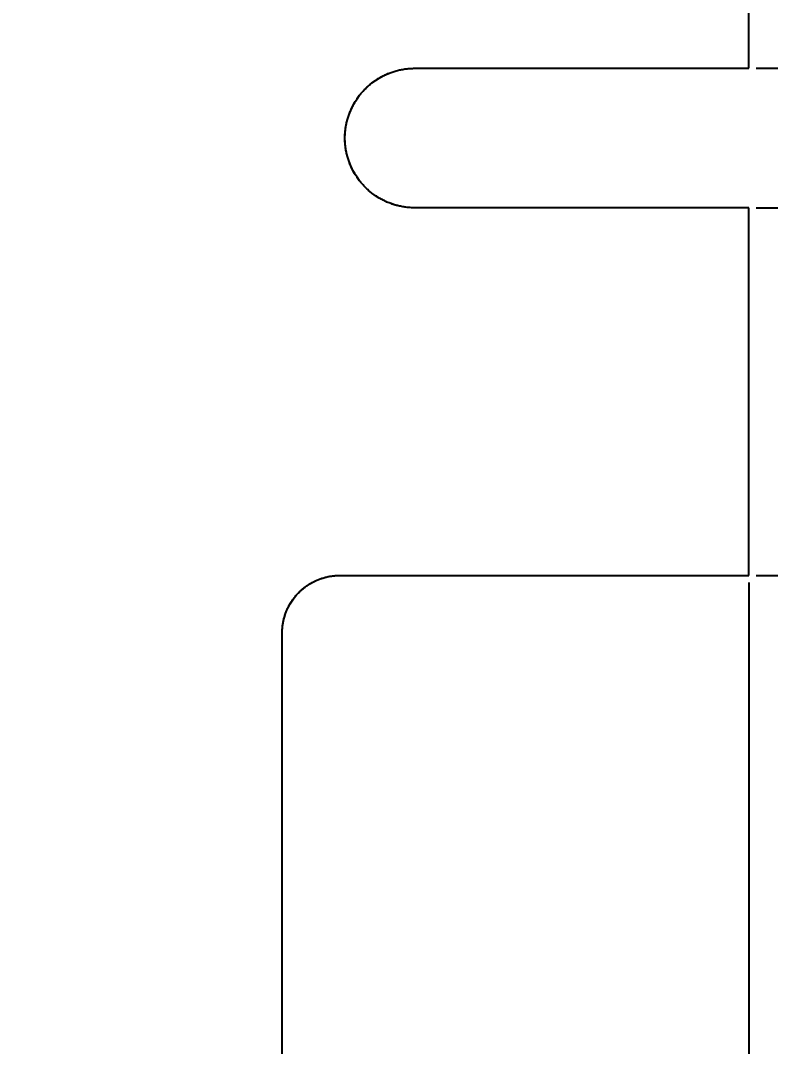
# Model space of a CAD drawing. Header units: millimetres. Extents: x 252.7 to 282.4, y 152.2 to 193.6.
# Drawn here: x 267.65 to 274.16, y 167.64 to 176.54 of the extents above; entities that cross this region are included whole.
import ezdxf

# ---------------------------------------------------------------- set-up
doc = ezdxf.new("R2010")
doc.units = ezdxf.units.MM
doc.dimstyles.get("Standard").update_dxf_attribs({"dimtxt": 0.18, "dimasz": 0.18, "dimexe": 0.18, "dimexo": 0.0625, "dimgap": 0.0625, "dimtad": 0, "dimtih": 1, "dimtoh": 1, "dimdec": 4, "dimzin": 0, "dimdsep": 46, "dimtxsty": 'Standard', "dimcen": 0.09, "dimadec": 0, "dimazin": 0, "dimtfac": 1, "dimtdec": 4, "dimtofl": 0, "dimtmove": 0, "dimatfit": 3, "dimfxl": 1, "dimtolj": 1, "dimtzin": 0, "dimlwd": -1, "dimlwe": -1, "dimarcsym": 0})

# ---------------------------------------------------------------- blocks, each defined once
blk = doc.blocks.new('sgBrepBlock__282724288')
at = {"color": 0}
for p, q in [((-1.15, 4.48, 0.9), (-1.15, 4.48)), ((-1.755, 3.875, 0.9), (-1.755, 3.875))]:
    blk.add_line(p, q, dxfattribs=at)
blk.add_lwpolyline([(-1.755, 3.875), (-1.7547, 3.894), (-1.7523, 3.9319), (-1.7476, 3.9696), (-1.7404, 4.007), (-1.731, 4.0438), (-1.7192, 4.0799), (-1.7053, 4.1153), (-1.6891, 4.1497), (-1.6708, 4.183), (-1.6504, 4.2151), (-1.6281, 4.2458), (-1.6038, 4.2751), (-1.5778, 4.3028), (-1.5501, 4.3288), (-1.5208, 4.353), (-1.4901, 4.3754), (-1.458, 4.3958), (-1.4247, 4.4141), (-1.3903, 4.4302), (-1.3549, 4.4442), (-1.3188, 4.456), (-1.282, 4.4654), (-1.2446, 4.4726), (-1.2069, 4.4773), (-1.169, 4.4797), (-1.15, 4.48)], dxfattribs=at)
blk.add_polyline3d([(-1.755, 3.875, 0.9), (-1.7547, 3.894, 0.9), (-1.7523, 3.9319, 0.9), (-1.7476, 3.9696, 0.9), (-1.7404, 4.007, 0.9), (-1.731, 4.0438, 0.9), (-1.7192, 4.0799, 0.9), (-1.7053, 4.1153, 0.9), (-1.6891, 4.1497, 0.9), (-1.6708, 4.183, 0.9), (-1.6504, 4.2151, 0.9), (-1.6281, 4.2458, 0.9), (-1.6038, 4.2751, 0.9), (-1.5778, 4.3028, 0.9), (-1.5501, 4.3288, 0.9), (-1.5208, 4.353, 0.9), (-1.4901, 4.3754, 0.9), (-1.458, 4.3958, 0.9), (-1.4247, 4.4141, 0.9), (-1.3903, 4.4302, 0.9), (-1.3549, 4.4442, 0.9), (-1.3188, 4.456, 0.9), (-1.282, 4.4654, 0.9), (-1.2446, 4.4726, 0.9), (-1.2069, 4.4773, 0.9), (-1.169, 4.4797, 0.9), (-1.15, 4.48, 0.9)], dxfattribs=at)
for points in [[(-1.755, 3.875, 0.7875), (-1.755, 3.8813, 0.7875), (-1.7548, 3.9003, 0.7875), (-1.7527, 3.932, 0.7875), (-1.748, 3.9697, 0.7875), (-1.7408, 4.0071, 0.7875), (-1.7314, 4.0439, 0.7875), (-1.7196, 4.0801, 0.7875), (-1.7056, 4.1154, 0.7875), (-1.6894, 4.1498, 0.7875), (-1.6711, 4.1832, 0.7875), (-1.6507, 4.2153, 0.7875), (-1.6284, 4.2461, 0.7875), (-1.6041, 4.2754, 0.7875), (-1.5781, 4.3031, 0.7875), (-1.5504, 4.3291, 0.7875), (-1.5211, 4.3534, 0.7875), (-1.4903, 4.3757, 0.7875), (-1.4582, 4.3961, 0.7875), (-1.4248, 4.4144, 0.7875), (-1.3904, 4.4306, 0.7875), (-1.3551, 4.4446, 0.7875), (-1.3189, 4.4564, 0.7875), (-1.2821, 4.4658, 0.7875), (-1.2447, 4.473, 0.7875), (-1.207, 4.4777, 0.7875), (-1.1753, 4.4798, 0.7875), (-1.1563, 4.4799, 0.7875), (-1.15, 4.48, 0.7875)], [(-1.755, 3.875, 0.5625), (-1.755, 3.8813, 0.5625), (-1.7548, 3.9003, 0.5625), (-1.7527, 3.932, 0.5625), (-1.748, 3.9697, 0.5625), (-1.7408, 4.0071, 0.5625), (-1.7314, 4.0439, 0.5625), (-1.7196, 4.0801, 0.5625), (-1.7056, 4.1154, 0.5625), (-1.6894, 4.1498, 0.5625), (-1.6711, 4.1832, 0.5625), (-1.6507, 4.2153, 0.5625), (-1.6284, 4.2461, 0.5625), (-1.6041, 4.2754, 0.5625), (-1.5781, 4.3031, 0.5625), (-1.5504, 4.3291, 0.5625), (-1.5211, 4.3534, 0.5625), (-1.4903, 4.3757, 0.5625), (-1.4582, 4.3961, 0.5625), (-1.4248, 4.4144, 0.5625), (-1.3904, 4.4306, 0.5625), (-1.3551, 4.4446, 0.5625), (-1.3189, 4.4564, 0.5625), (-1.2821, 4.4658, 0.5625), (-1.2447, 4.473, 0.5625), (-1.207, 4.4777, 0.5625), (-1.1753, 4.4798, 0.5625), (-1.1563, 4.4799, 0.5625), (-1.15, 4.48, 0.5625)], [(-1.755, 3.875, 0.3375), (-1.755, 3.8813, 0.3375), (-1.7548, 3.9003, 0.3375), (-1.7527, 3.932, 0.3375), (-1.748, 3.9697, 0.3375), (-1.7408, 4.0071, 0.3375), (-1.7314, 4.0439, 0.3375), (-1.7196, 4.0801, 0.3375), (-1.7056, 4.1154, 0.3375), (-1.6894, 4.1498, 0.3375), (-1.6711, 4.1832, 0.3375), (-1.6507, 4.2153, 0.3375), (-1.6284, 4.2461, 0.3375), (-1.6041, 4.2754, 0.3375), (-1.5781, 4.3031, 0.3375), (-1.5504, 4.3291, 0.3375), (-1.5211, 4.3534, 0.3375), (-1.4903, 4.3757, 0.3375), (-1.4582, 4.3961, 0.3375), (-1.4248, 4.4144, 0.3375), (-1.3904, 4.4306, 0.3375), (-1.3551, 4.4446, 0.3375), (-1.3189, 4.4564, 0.3375), (-1.2821, 4.4658, 0.3375), (-1.2447, 4.473, 0.3375), (-1.207, 4.4777, 0.3375), (-1.1753, 4.4798, 0.3375), (-1.1563, 4.4799, 0.3375), (-1.15, 4.48, 0.3375)], [(-1.755, 3.875, 0.1125), (-1.755, 3.8813, 0.1125), (-1.7548, 3.9003, 0.1125), (-1.7527, 3.932, 0.1125), (-1.748, 3.9697, 0.1125), (-1.7408, 4.0071, 0.1125), (-1.7314, 4.0439, 0.1125), (-1.7196, 4.0801, 0.1125), (-1.7056, 4.1154, 0.1125), (-1.6894, 4.1498, 0.1125), (-1.6711, 4.1832, 0.1125), (-1.6507, 4.2153, 0.1125), (-1.6284, 4.2461, 0.1125), (-1.6041, 4.2754, 0.1125), (-1.5781, 4.3031, 0.1125), (-1.5504, 4.3291, 0.1125), (-1.5211, 4.3534, 0.1125), (-1.4903, 4.3757, 0.1125), (-1.4582, 4.3961, 0.1125), (-1.4248, 4.4144, 0.1125), (-1.3904, 4.4306, 0.1125), (-1.3551, 4.4446, 0.1125), (-1.3189, 4.4564, 0.1125), (-1.2821, 4.4658, 0.1125), (-1.2447, 4.473, 0.1125), (-1.207, 4.4777, 0.1125), (-1.1753, 4.4798, 0.1125), (-1.1563, 4.4799, 0.1125), (-1.15, 4.48, 0.1125)]]:
    blk.add_open_spline(points, degree=3, knots=[0, 0, 0, 0, 0.0190061, 0.0570135, 0.0950209, 0.1330283, 0.1710358, 0.2090432, 0.2470506, 0.2850581, 0.3230655, 0.3610729, 0.3990804, 0.4370878, 0.4750952, 0.5131026, 0.5511101, 0.5891175, 0.6271249, 0.6651324, 0.7031398, 0.7411472, 0.7791547, 0.8171621, 0.8551695, 0.8931769, 0.9311844, 0.9501904, 0.9501904, 0.9501904, 0.9501904], dxfattribs=at)
at = {"color": 0, "extrusion": (1, 0, 0)}
for points in [[(-1.268, 4.4684, 0.9), (-1.268, 4.4684, 0.6), (-1.268, 4.4684, 0.3), (-1.268, 4.4684)], [(-1.4861, 4.378, 0.9), (-1.4861, 4.378, 0.6), (-1.4861, 4.378, 0.3), (-1.4861, 4.378)], [(-1.653, 4.2111, 0.9), (-1.653, 4.2111, 0.6), (-1.653, 4.2111, 0.3), (-1.653, 4.2111)], [(-1.7434, 3.993, 0.9), (-1.7434, 3.993, 0.6), (-1.7434, 3.993, 0.3), (-1.7434, 3.993)]]:
    blk.add_open_spline(points, degree=3, dxfattribs=at)
at = {"color": 0, "invisible_edges": 15}
for points in [[(-1.3569, 4.4435), (-1.3569, 4.4435, 0.9), (-1.2551, 4.4708, 0.9)], [(-1.2551, 4.4708), (-1.3569, 4.4435), (-1.2551, 4.4708, 0.9)], [(-1.15, 4.48), (-1.2551, 4.4708, 0.9), (-1.15, 4.48, 0.9)], [(-1.15, 4.48), (-1.2551, 4.4708), (-1.2551, 4.4708, 0.9)], [(-1.5389, 4.3385), (-1.5389, 4.3385, 0.9), (-1.4525, 4.3989, 0.9)], [(-1.4525, 4.3989), (-1.5389, 4.3385), (-1.4525, 4.3989, 0.9)], [(-1.4525, 4.3989), (-1.4525, 4.3989, 0.9), (-1.3569, 4.4435, 0.9)], [(-1.3569, 4.4435), (-1.4525, 4.3989), (-1.3569, 4.4435, 0.9)], [(-1.6135, 4.2639), (-1.6135, 4.2639, 0.9), (-1.5389, 4.3385, 0.9)], [(-1.5389, 4.3385), (-1.6135, 4.2639), (-1.5389, 4.3385, 0.9)], [(-1.6135, 4.2639), (-1.674, 4.1775, 0.9), (-1.6135, 4.2639, 0.9)], [(-1.6135, 4.2639), (-1.674, 4.1775), (-1.674, 4.1775, 0.9)], [(-1.674, 4.1775), (-1.7185, 4.0819, 0.9), (-1.674, 4.1775, 0.9)], [(-1.674, 4.1775), (-1.7185, 4.0819), (-1.7185, 4.0819, 0.9)], [(-1.7185, 4.0819), (-1.7458, 3.9801, 0.9), (-1.7185, 4.0819, 0.9)], [(-1.7185, 4.0819), (-1.7458, 3.9801), (-1.7458, 3.9801, 0.9)], [(-1.7458, 3.9801), (-1.755, 3.875), (-1.755, 3.875, 0.9)], [(-1.7458, 3.9801), (-1.755, 3.875, 0.9), (-1.7458, 3.9801, 0.9)]]:
    blk.add_3dface(points, dxfattribs=at)
blk = doc.blocks.new('sgBrepBlock__282725968')
at = {"color": 0}
for p, q in [((1.75, 4.48, 0.9), (1.75, 19.92, 0.9)), ((-1.15, 4.48, 0.9), (1.75, 4.48, 0.9)), ((1.75, 3.27, 0.9), (-1.15, 3.27, 0.9)), ((1.75, 0.08, 0.9), (1.75, 3.27, 0.9)), ((-1.8, 0.08, 0.9), (1.75, 0.08, 0.9)), ((-2.3, -4.25, 0.9), (-2.3, -0.42, 0.9))]:
    blk.add_line(p, q, dxfattribs=at)
for points in [[(-1.755, 3.875, 0.9), (-1.7547, 3.894, 0.9), (-1.7523, 3.9319, 0.9), (-1.7476, 3.9696, 0.9), (-1.7404, 4.007, 0.9), (-1.731, 4.0438, 0.9), (-1.7192, 4.0799, 0.9), (-1.7053, 4.1153, 0.9), (-1.6891, 4.1497, 0.9), (-1.6708, 4.183, 0.9), (-1.6504, 4.2151, 0.9), (-1.6281, 4.2458, 0.9), (-1.6038, 4.2751, 0.9), (-1.5778, 4.3028, 0.9), (-1.5501, 4.3288, 0.9), (-1.5208, 4.353, 0.9), (-1.4901, 4.3754, 0.9), (-1.458, 4.3958, 0.9), (-1.4247, 4.4141, 0.9), (-1.3903, 4.4302, 0.9), (-1.3549, 4.4442, 0.9), (-1.3188, 4.456, 0.9), (-1.282, 4.4654, 0.9), (-1.2446, 4.4726, 0.9), (-1.2069, 4.4773, 0.9), (-1.169, 4.4797, 0.9), (-1.15, 4.48, 0.9)], [(-1.15, 3.27, 0.9), (-1.169, 3.2703, 0.9), (-1.2069, 3.2727, 0.9), (-1.2446, 3.2774, 0.9), (-1.282, 3.2846, 0.9), (-1.3188, 3.294, 0.9), (-1.3549, 3.3058, 0.9), (-1.3903, 3.3198, 0.9), (-1.4247, 3.3359, 0.9), (-1.458, 3.3542, 0.9), (-1.4901, 3.3746, 0.9), (-1.5208, 3.397, 0.9), (-1.5501, 3.4212, 0.9), (-1.5778, 3.4472, 0.9), (-1.6038, 3.4749, 0.9), (-1.6281, 3.5042, 0.9), (-1.6504, 3.5349, 0.9), (-1.6708, 3.567, 0.9), (-1.6891, 3.6003, 0.9), (-1.7053, 3.6347, 0.9), (-1.7192, 3.6701, 0.9), (-1.731, 3.7062, 0.9), (-1.7404, 3.743, 0.9), (-1.7476, 3.7804, 0.9), (-1.7523, 3.8181, 0.9), (-1.7547, 3.856, 0.9), (-1.755, 3.875, 0.9)], [(-2.3, -0.42, 0.9), (-2.2998, -0.4043, 0.9), (-2.2978, -0.3729, 0.9), (-2.2938, -0.3418, 0.9), (-2.288, -0.3109, 0.9), (-2.2801, -0.2805, 0.9), (-2.2704, -0.2506, 0.9), (-2.2589, -0.2214, 0.9), (-2.2455, -0.193, 0.9), (-2.2304, -0.1655, 0.9), (-2.2135, -0.139, 0.9), (-2.1951, -0.1135, 0.9), (-2.1751, -0.0893, 0.9), (-2.1536, -0.0664, 0.9), (-2.1307, -0.0449, 0.9), (-2.1065, -0.0249, 0.9), (-2.081, -0.0065, 0.9), (-2.0545, 0.0104, 0.9), (-2.027, 0.0255, 0.9), (-1.9986, 0.0389, 0.9), (-1.9694, 0.0504, 0.9), (-1.9395, 0.0601, 0.9), (-1.9091, 0.068, 0.9), (-1.8782, 0.0738, 0.9), (-1.8471, 0.0778, 0.9), (-1.8157, 0.0798, 0.9), (-1.8, 0.08, 0.9)]]:
    blk.add_polyline3d(points, dxfattribs=at)
at = {"color": 0, "invisible_edges": 15}
for points in [[(-7.3, 21, 0.9), (-7.3, -11, 0.9), (-2.2924, -0.3332, 0.9)], [(-7.3, 21, 0.9), (-1.755, 3.875, 0.9), (-1.7458, 3.9801, 0.9)], [(-7.3, 21, 0.9), (-1.7458, 3.9801, 0.9), (-1.7185, 4.0819, 0.9)], [(-7.3, 21, 0.9), (-1.7185, 4.0819, 0.9), (-1.674, 4.1775, 0.9)], [(-7.3, 21, 0.9), (-1.674, 4.1775, 0.9), (-1.6135, 4.2639, 0.9)], [(-7.3, 21, 0.9), (-1.6135, 4.2639, 0.9), (-1.5389, 4.3385, 0.9)], [(-7.3, 21, 0.9), (-1.5389, 4.3385, 0.9), (-1.4525, 4.3989, 0.9)], [(-7.3, 21, 0.9), (-2.2924, -0.3332, 0.9), (-1.755, 3.875, 0.9)], [(-2, 19.987, 0.9), (-7.3, 21, 0.9), (-1.4525, 4.3989, 0.9)], [(-1.921, 19.9502, 0.9), (-2, 19.987, 0.9), (-1.4525, 4.3989, 0.9)], [(-1.921, 19.9502, 0.9), (-1.4525, 4.3989, 0.9), (-1.3569, 4.4435, 0.9)], [(-1.8368, 19.9276, 0.9), (-1.921, 19.9502, 0.9), (-1.3569, 4.4435, 0.9)], [(-1.8368, 19.9276, 0.9), (-1.3569, 4.4435, 0.9), (-1.2551, 4.4708, 0.9)], [(-1.75, 19.92, 0.9), (-1.8368, 19.9276, 0.9), (-1.2551, 4.4708, 0.9)], [(-1.75, 19.92, 0.9), (-1.2551, 4.4708, 0.9), (-1.15, 4.48, 0.9)], [(1.75, 19.92, 0.9), (-1.75, 19.92, 0.9), (-1.15, 4.48, 0.9)], [(1.75, 19.92, 0.9), (-1.15, 4.48, 0.9), (1.75, 4.48, 0.9)], [(-1.755, 3.875, 0.9), (-2.2924, -0.3332, 0.9), (-2.2698, -0.249, 0.9)], [(-1.755, 3.875, 0.9), (-2.2698, -0.249, 0.9), (-1.7458, 3.7699, 0.9)], [(-1.7458, 3.7699, 0.9), (-2.2698, -0.249, 0.9), (-2.233, -0.17, 0.9)], [(-1.7458, 3.7699, 0.9), (-2.233, -0.17, 0.9), (-1.7185, 3.6681, 0.9)], [(-1.7185, 3.6681, 0.9), (-2.233, -0.17, 0.9), (-2.183, -0.0986, 0.9)], [(-1.7185, 3.6681, 0.9), (-2.183, -0.0986, 0.9), (-1.674, 3.5725, 0.9)], [(-1.674, 3.5725, 0.9), (-2.183, -0.0986, 0.9), (-2.1214, -0.037, 0.9)], [(-1.674, 3.5725, 0.9), (-2.1214, -0.037, 0.9), (-1.6135, 3.4861, 0.9)], [(-1.6135, 3.4861, 0.9), (-2.1214, -0.037, 0.9), (-2.05, 0.013, 0.9)], [(-1.5389, 3.4115, 0.9), (-1.6135, 3.4861, 0.9), (-2.05, 0.013, 0.9)], [(-1.5389, 3.4115, 0.9), (-2.05, 0.013, 0.9), (-1.971, 0.0498, 0.9)], [(-1.4525, 3.3511, 0.9), (-1.5389, 3.4115, 0.9), (-1.971, 0.0498, 0.9)], [(-1.4525, 3.3511, 0.9), (-1.971, 0.0498, 0.9), (-1.8868, 0.0724, 0.9)], [(-1.3569, 3.3065, 0.9), (-1.4525, 3.3511, 0.9), (-1.8868, 0.0724, 0.9)], [(-1.3569, 3.3065, 0.9), (-1.8868, 0.0724, 0.9), (-1.8, 0.08, 0.9)], [(-1.2551, 3.2792, 0.9), (-1.3569, 3.3065, 0.9), (-1.8, 0.08, 0.9)], [(-1.15, 3.27, 0.9), (-1.2551, 3.2792, 0.9), (-1.8, 0.08, 0.9)], [(-1.15, 3.27, 0.9), (-1.8, 0.08, 0.9), (1.75, 0.08, 0.9)], [(1.75, 3.27, 0.9), (-1.15, 3.27, 0.9), (1.75, 0.08, 0.9)], [(-2.2924, -0.3332, 0.9), (-7.3, -11, 0.9), (-2.3, -0.42, 0.9)], [(-2.3, -0.42, 0.9), (-7.3, -11, 0.9), (-4.4652, -8.3909, 0.9)], [(-2.3, -0.42, 0.9), (-4.4652, -8.3909, 0.9), (-4.3429, -8.2289, 0.9)], [(-2.3, -0.42, 0.9), (-4.3429, -8.2289, 0.9), (-2.3, -4.25, 0.9)]]:
    blk.add_3dface(points, dxfattribs=at)
blk = doc.blocks.new('sgBrepBlock__282726208')
at = {"color": 0}
for p, q in [((1.75, 4.48), (1.75, 19.92)), ((-1.15, 4.48), (1.75, 4.48)), ((1.75, 3.27), (-1.15, 3.27)), ((1.75, 0.08), (1.75, 3.27)), ((-1.8, 0.08), (1.75, 0.08)), ((-2.3, -4.25), (-2.3, -0.42))]:
    blk.add_line(p, q, dxfattribs=at)
for points in [[(-1.755, 3.875), (-1.7547, 3.894), (-1.7523, 3.9319), (-1.7476, 3.9696), (-1.7404, 4.007), (-1.731, 4.0438), (-1.7192, 4.0799), (-1.7053, 4.1153), (-1.6891, 4.1497), (-1.6708, 4.183), (-1.6504, 4.2151), (-1.6281, 4.2458), (-1.6038, 4.2751), (-1.5778, 4.3028), (-1.5501, 4.3288), (-1.5208, 4.353), (-1.4901, 4.3754), (-1.458, 4.3958), (-1.4247, 4.4141), (-1.3903, 4.4302), (-1.3549, 4.4442), (-1.3188, 4.456), (-1.282, 4.4654), (-1.2446, 4.4726), (-1.2069, 4.4773), (-1.169, 4.4797), (-1.15, 4.48)], [(-1.15, 3.27), (-1.169, 3.2703), (-1.2069, 3.2727), (-1.2446, 3.2774), (-1.282, 3.2846), (-1.3188, 3.294), (-1.3549, 3.3058), (-1.3903, 3.3198), (-1.4247, 3.3359), (-1.458, 3.3542), (-1.4901, 3.3746), (-1.5208, 3.397), (-1.5501, 3.4212), (-1.5778, 3.4472), (-1.6038, 3.4749), (-1.6281, 3.5042), (-1.6504, 3.5349), (-1.6708, 3.567), (-1.6891, 3.6003), (-1.7053, 3.6347), (-1.7192, 3.6701), (-1.731, 3.7062), (-1.7404, 3.743), (-1.7476, 3.7804), (-1.7523, 3.8181), (-1.7547, 3.856), (-1.755, 3.875)], [(-2.3, -0.42), (-2.2998, -0.4043), (-2.2978, -0.3729), (-2.2938, -0.3418), (-2.288, -0.3109), (-2.2801, -0.2805), (-2.2704, -0.2506), (-2.2589, -0.2214), (-2.2455, -0.193), (-2.2304, -0.1655), (-2.2135, -0.139), (-2.1951, -0.1135), (-2.1751, -0.0893), (-2.1536, -0.0664), (-2.1307, -0.0449), (-2.1065, -0.0249), (-2.081, -0.0065), (-2.0545, 0.0104), (-2.027, 0.0255), (-1.9986, 0.0389), (-1.9694, 0.0504), (-1.9395, 0.0601), (-1.9091, 0.068), (-1.8782, 0.0738), (-1.8471, 0.0778), (-1.8157, 0.0798), (-1.8, 0.08)]]:
    blk.add_lwpolyline(points, dxfattribs=at)
at = {"color": 0, "invisible_edges": 15}
for points in [[(-7.3, 21), (-7.3, -11), (-2.2924, -0.3332)], [(-7.3, 21), (-1.755, 3.875), (-1.7458, 3.9801)], [(-7.3, 21), (-2.2924, -0.3332), (-1.755, 3.875)], [(-7.3, 21), (-1.7458, 3.9801), (-1.7185, 4.0819)], [(-7.3, 21), (-1.7185, 4.0819), (-1.674, 4.1775)], [(-7.3, 21), (-1.674, 4.1775), (-1.6135, 4.2639)], [(-7.3, 21), (-1.6135, 4.2639), (-1.5389, 4.3385)], [(-7.3, 21), (-1.5389, 4.3385), (-1.4525, 4.3989)], [(-2, 19.987), (-7.3, 21), (-1.4525, 4.3989)], [(-1.921, 19.9502), (-2, 19.987), (-1.4525, 4.3989)], [(-1.921, 19.9502), (-1.4525, 4.3989), (-1.3569, 4.4435)], [(-1.8368, 19.9276), (-1.921, 19.9502), (-1.3569, 4.4435)], [(-1.8368, 19.9276), (-1.3569, 4.4435), (-1.2551, 4.4708)], [(-1.75, 19.92), (-1.8368, 19.9276), (-1.2551, 4.4708)], [(-1.75, 19.92), (-1.2551, 4.4708), (-1.15, 4.48)], [(1.75, 19.92), (-1.75, 19.92), (-1.15, 4.48)], [(1.75, 19.92), (-1.15, 4.48), (1.75, 4.48)], [(-1.755, 3.875), (-2.2924, -0.3332), (-2.2698, -0.249)], [(-1.755, 3.875), (-2.2698, -0.249), (-1.7458, 3.7699)], [(-1.7458, 3.7699), (-2.2698, -0.249), (-2.233, -0.17)], [(-1.7458, 3.7699), (-2.233, -0.17), (-1.7185, 3.6681)], [(-1.7185, 3.6681), (-2.233, -0.17), (-2.183, -0.0986)], [(-1.7185, 3.6681), (-2.183, -0.0986), (-1.674, 3.5725)], [(-1.674, 3.5725), (-2.183, -0.0986), (-2.1214, -0.037)], [(-1.674, 3.5725), (-2.1214, -0.037), (-1.6135, 3.4861)], [(-1.6135, 3.4861), (-2.1214, -0.037), (-2.05, 0.013)], [(-1.5389, 3.4115), (-1.6135, 3.4861), (-2.05, 0.013)], [(-1.5389, 3.4115), (-2.05, 0.013), (-1.971, 0.0498)], [(-1.4525, 3.3511), (-1.5389, 3.4115), (-1.971, 0.0498)], [(-1.4525, 3.3511), (-1.971, 0.0498), (-1.8868, 0.0724)], [(-1.3569, 3.3065), (-1.4525, 3.3511), (-1.8868, 0.0724)], [(-1.3569, 3.3065), (-1.8868, 0.0724), (-1.8, 0.08)], [(-1.2551, 3.2792), (-1.3569, 3.3065), (-1.8, 0.08)], [(-1.15, 3.27), (-1.2551, 3.2792), (-1.8, 0.08)], [(-1.15, 3.27), (-1.8, 0.08), (1.75, 0.08)], [(1.75, 3.27), (-1.15, 3.27), (1.75, 0.08)], [(-2.2924, -0.3332), (-7.3, -11), (-2.3, -0.42)], [(-2.3, -0.42), (-7.3, -11), (-4.4652, -8.3909)], [(-2.3, -0.42), (-4.4652, -8.3909), (-4.3429, -8.2289)], [(-2.3, -0.42), (-4.3429, -8.2289), (-2.3, -4.25)]]:
    blk.add_3dface(points, dxfattribs=at)
blk = doc.blocks.new('sgBrepBlock__282726448')
at = {"color": 0}
for p, q in [((-1.755, 3.875, 0.9), (-1.755, 3.875)), ((-1.15, 3.27, 0.9), (-1.15, 3.27))]:
    blk.add_line(p, q, dxfattribs=at)
blk.add_lwpolyline([(-1.15, 3.27), (-1.169, 3.2703), (-1.2069, 3.2727), (-1.2446, 3.2774), (-1.282, 3.2846), (-1.3188, 3.294), (-1.3549, 3.3058), (-1.3903, 3.3198), (-1.4247, 3.3359), (-1.458, 3.3542), (-1.4901, 3.3746), (-1.5208, 3.397), (-1.5501, 3.4212), (-1.5778, 3.4472), (-1.6038, 3.4749), (-1.6281, 3.5042), (-1.6504, 3.5349), (-1.6708, 3.567), (-1.6891, 3.6003), (-1.7053, 3.6347), (-1.7192, 3.6701), (-1.731, 3.7062), (-1.7404, 3.743), (-1.7476, 3.7804), (-1.7523, 3.8181), (-1.7547, 3.856), (-1.755, 3.875)], dxfattribs=at)
blk.add_polyline3d([(-1.15, 3.27, 0.9), (-1.169, 3.2703, 0.9), (-1.2069, 3.2727, 0.9), (-1.2446, 3.2774, 0.9), (-1.282, 3.2846, 0.9), (-1.3188, 3.294, 0.9), (-1.3549, 3.3058, 0.9), (-1.3903, 3.3198, 0.9), (-1.4247, 3.3359, 0.9), (-1.458, 3.3542, 0.9), (-1.4901, 3.3746, 0.9), (-1.5208, 3.397, 0.9), (-1.5501, 3.4212, 0.9), (-1.5778, 3.4472, 0.9), (-1.6038, 3.4749, 0.9), (-1.6281, 3.5042, 0.9), (-1.6504, 3.5349, 0.9), (-1.6708, 3.567, 0.9), (-1.6891, 3.6003, 0.9), (-1.7053, 3.6347, 0.9), (-1.7192, 3.6701, 0.9), (-1.731, 3.7062, 0.9), (-1.7404, 3.743, 0.9), (-1.7476, 3.7804, 0.9), (-1.7523, 3.8181, 0.9), (-1.7547, 3.856, 0.9), (-1.755, 3.875, 0.9)], dxfattribs=at)
for points in [[(-1.15, 3.27, 0.7875), (-1.1563, 3.2701, 0.7875), (-1.1753, 3.2702, 0.7875), (-1.207, 3.2723, 0.7875), (-1.2447, 3.277, 0.7875), (-1.2821, 3.2842, 0.7875), (-1.3189, 3.2936, 0.7875), (-1.3551, 3.3054, 0.7875), (-1.3904, 3.3194, 0.7875), (-1.4248, 3.3356, 0.7875), (-1.4582, 3.3539, 0.7875), (-1.4903, 3.3743, 0.7875), (-1.5211, 3.3966, 0.7875), (-1.5504, 3.4209, 0.7875), (-1.5781, 3.4469, 0.7875), (-1.6041, 3.4746, 0.7875), (-1.6284, 3.5039, 0.7875), (-1.6507, 3.5347, 0.7875), (-1.6711, 3.5668, 0.7875), (-1.6894, 3.6002, 0.7875), (-1.7056, 3.6346, 0.7875), (-1.7196, 3.6699, 0.7875), (-1.7314, 3.7061, 0.7875), (-1.7408, 3.7429, 0.7875), (-1.748, 3.7803, 0.7875), (-1.7527, 3.818, 0.7875), (-1.7548, 3.8497, 0.7875), (-1.755, 3.8687, 0.7875), (-1.755, 3.875, 0.7875)], [(-1.15, 3.27, 0.5625), (-1.1563, 3.2701, 0.5625), (-1.1753, 3.2702, 0.5625), (-1.207, 3.2723, 0.5625), (-1.2447, 3.277, 0.5625), (-1.2821, 3.2842, 0.5625), (-1.3189, 3.2936, 0.5625), (-1.3551, 3.3054, 0.5625), (-1.3904, 3.3194, 0.5625), (-1.4248, 3.3356, 0.5625), (-1.4582, 3.3539, 0.5625), (-1.4903, 3.3743, 0.5625), (-1.5211, 3.3966, 0.5625), (-1.5504, 3.4209, 0.5625), (-1.5781, 3.4469, 0.5625), (-1.6041, 3.4746, 0.5625), (-1.6284, 3.5039, 0.5625), (-1.6507, 3.5347, 0.5625), (-1.6711, 3.5668, 0.5625), (-1.6894, 3.6002, 0.5625), (-1.7056, 3.6346, 0.5625), (-1.7196, 3.6699, 0.5625), (-1.7314, 3.7061, 0.5625), (-1.7408, 3.7429, 0.5625), (-1.748, 3.7803, 0.5625), (-1.7527, 3.818, 0.5625), (-1.7548, 3.8497, 0.5625), (-1.755, 3.8687, 0.5625), (-1.755, 3.875, 0.5625)], [(-1.15, 3.27, 0.3375), (-1.1563, 3.2701, 0.3375), (-1.1753, 3.2702, 0.3375), (-1.207, 3.2723, 0.3375), (-1.2447, 3.277, 0.3375), (-1.2821, 3.2842, 0.3375), (-1.3189, 3.2936, 0.3375), (-1.3551, 3.3054, 0.3375), (-1.3904, 3.3194, 0.3375), (-1.4248, 3.3356, 0.3375), (-1.4582, 3.3539, 0.3375), (-1.4903, 3.3743, 0.3375), (-1.5211, 3.3966, 0.3375), (-1.5504, 3.4209, 0.3375), (-1.5781, 3.4469, 0.3375), (-1.6041, 3.4746, 0.3375), (-1.6284, 3.5039, 0.3375), (-1.6507, 3.5347, 0.3375), (-1.6711, 3.5668, 0.3375), (-1.6894, 3.6002, 0.3375), (-1.7056, 3.6346, 0.3375), (-1.7196, 3.6699, 0.3375), (-1.7314, 3.7061, 0.3375), (-1.7408, 3.7429, 0.3375), (-1.748, 3.7803, 0.3375), (-1.7527, 3.818, 0.3375), (-1.7548, 3.8497, 0.3375), (-1.755, 3.8687, 0.3375), (-1.755, 3.875, 0.3375)], [(-1.15, 3.27, 0.1125), (-1.1563, 3.2701, 0.1125), (-1.1753, 3.2702, 0.1125), (-1.207, 3.2723, 0.1125), (-1.2447, 3.277, 0.1125), (-1.2821, 3.2842, 0.1125), (-1.3189, 3.2936, 0.1125), (-1.3551, 3.3054, 0.1125), (-1.3904, 3.3194, 0.1125), (-1.4248, 3.3356, 0.1125), (-1.4582, 3.3539, 0.1125), (-1.4903, 3.3743, 0.1125), (-1.5211, 3.3966, 0.1125), (-1.5504, 3.4209, 0.1125), (-1.5781, 3.4469, 0.1125), (-1.6041, 3.4746, 0.1125), (-1.6284, 3.5039, 0.1125), (-1.6507, 3.5347, 0.1125), (-1.6711, 3.5668, 0.1125), (-1.6894, 3.6002, 0.1125), (-1.7056, 3.6346, 0.1125), (-1.7196, 3.6699, 0.1125), (-1.7314, 3.7061, 0.1125), (-1.7408, 3.7429, 0.1125), (-1.748, 3.7803, 0.1125), (-1.7527, 3.818, 0.1125), (-1.7548, 3.8497, 0.1125), (-1.755, 3.8687, 0.1125), (-1.755, 3.875, 0.1125)]]:
    blk.add_open_spline(points, degree=3, knots=[0, 0, 0, 0, 0.0190061, 0.0570135, 0.0950209, 0.1330283, 0.1710358, 0.2090432, 0.2470506, 0.2850581, 0.3230655, 0.3610729, 0.3990804, 0.4370878, 0.4750952, 0.5131026, 0.5511101, 0.5891175, 0.6271249, 0.6651324, 0.7031398, 0.7411472, 0.7791547, 0.8171621, 0.8551695, 0.8931769, 0.9311844, 0.9501904, 0.9501904, 0.9501904, 0.9501904], dxfattribs=at)
at = {"color": 0, "extrusion": (1, 0, 0)}
for points in [[(-1.7434, 3.757, 0.9), (-1.7434, 3.757, 0.6), (-1.7434, 3.757, 0.3), (-1.7434, 3.757)], [(-1.653, 3.5389, 0.9), (-1.653, 3.5389, 0.6), (-1.653, 3.5389, 0.3), (-1.653, 3.5389)], [(-1.4861, 3.372, 0.9), (-1.4861, 3.372, 0.6), (-1.4861, 3.372, 0.3), (-1.4861, 3.372)], [(-1.268, 3.2816, 0.9), (-1.268, 3.2816, 0.6), (-1.268, 3.2816, 0.3), (-1.268, 3.2816)]]:
    blk.add_open_spline(points, degree=3, dxfattribs=at)
at = {"color": 0, "invisible_edges": 15}
for points in [[(-1.755, 3.875), (-1.7458, 3.7699, 0.9), (-1.755, 3.875, 0.9)], [(-1.755, 3.875), (-1.7458, 3.7699), (-1.7458, 3.7699, 0.9)], [(-1.7458, 3.7699), (-1.7185, 3.6681, 0.9), (-1.7458, 3.7699, 0.9)], [(-1.7458, 3.7699), (-1.7185, 3.6681), (-1.7185, 3.6681, 0.9)], [(-1.674, 3.5725), (-1.674, 3.5725, 0.9), (-1.7185, 3.6681, 0.9)], [(-1.7185, 3.6681), (-1.674, 3.5725), (-1.7185, 3.6681, 0.9)], [(-1.6135, 3.4861), (-1.6135, 3.4861, 0.9), (-1.674, 3.5725, 0.9)], [(-1.674, 3.5725), (-1.6135, 3.4861), (-1.674, 3.5725, 0.9)], [(-1.5389, 3.4115), (-1.5389, 3.4115, 0.9), (-1.6135, 3.4861, 0.9)], [(-1.6135, 3.4861), (-1.5389, 3.4115), (-1.6135, 3.4861, 0.9)], [(-1.5389, 3.4115), (-1.4525, 3.3511, 0.9), (-1.5389, 3.4115, 0.9)], [(-1.5389, 3.4115), (-1.4525, 3.3511), (-1.4525, 3.3511, 0.9)], [(-1.3569, 3.3065), (-1.3569, 3.3065, 0.9), (-1.4525, 3.3511, 0.9)], [(-1.4525, 3.3511), (-1.3569, 3.3065), (-1.4525, 3.3511, 0.9)], [(-1.3569, 3.3065), (-1.2551, 3.2792, 0.9), (-1.3569, 3.3065, 0.9)], [(-1.3569, 3.3065), (-1.2551, 3.2792), (-1.2551, 3.2792, 0.9)], [(-1.2551, 3.2792), (-1.15, 3.27), (-1.15, 3.27, 0.9)], [(-1.2551, 3.2792), (-1.15, 3.27, 0.9), (-1.2551, 3.2792, 0.9)]]:
    blk.add_3dface(points, dxfattribs=at)
blk = doc.blocks.new('sgBrepBlock__282726688')
at = {"color": 0}
for p, q in [((-1.15, 4.48), (1.75, 4.48)), ((-1.15, 4.48, 0.9), (1.75, 4.48, 0.9)), ((-1.15, 4.48, 0.9), (-1.15, 4.48)), ((1.75, 4.48, 0.9), (1.75, 4.48))]:
    blk.add_line(p, q, dxfattribs=at)
at = {"color": 0, "invisible_edges": 15}
for points in [[(1.75, 4.48, 0.9), (1.75, 4.48), (-1.15, 4.48)], [(1.75, 4.48, 0.9), (-1.15, 4.48), (-1.15, 4.48, 0.9)]]:
    blk.add_3dface(points, dxfattribs=at)
blk = doc.blocks.new('sgBrepBlock__282726928')
at = {"color": 0}
for p, q in [((1.75, 4.48), (1.75, 19.92)), ((1.75, 4.48, 0.9), (1.75, 19.92, 0.9)), ((1.75, 4.48, 0.9), (1.75, 4.48))]:
    blk.add_line(p, q, dxfattribs=at)
at = {"color": 0, "invisible_edges": 15}
for points in [[(1.75, 19.92, 0.9), (1.75, 19.92), (1.75, 4.48)], [(1.75, 19.92, 0.9), (1.75, 4.48), (1.75, 4.48, 0.9)]]:
    blk.add_3dface(points, dxfattribs=at)
blk = doc.blocks.new('sgBrepBlock__285497152')
at = {"color": 0}
for p, q in [((-2.3, -4.25), (-2.3, -0.42)), ((-2.3, -0.42, 0.9), (-2.3, -0.42)), ((-2.3, -4.25, 0.9), (-2.3, -0.42, 0.9)), ((-2.3, -4.25, 0.9), (-2.3, -4.25))]:
    blk.add_line(p, q, dxfattribs=at)
at = {"color": 0, "invisible_edges": 15}
for points in [[(-2.3, -0.42, 0.9), (-2.3, -0.42), (-2.3, -4.25)], [(-2.3, -0.42, 0.9), (-2.3, -4.25), (-2.3, -4.25, 0.9)]]:
    blk.add_3dface(points, dxfattribs=at)
blk = doc.blocks.new('sgBrepBlock__285497392')
at = {"color": 0}
for p, q in [((-1.8, 0.08, 0.9), (-1.8, 0.08)), ((-2.3, -0.42, 0.9), (-2.3, -0.42))]:
    blk.add_line(p, q, dxfattribs=at)
blk.add_lwpolyline([(-2.3, -0.42), (-2.2998, -0.4043), (-2.2978, -0.3729), (-2.2938, -0.3418), (-2.288, -0.3109), (-2.2801, -0.2805), (-2.2704, -0.2506), (-2.2589, -0.2214), (-2.2455, -0.193), (-2.2304, -0.1655), (-2.2135, -0.139), (-2.1951, -0.1135), (-2.1751, -0.0893), (-2.1536, -0.0664), (-2.1307, -0.0449), (-2.1065, -0.0249), (-2.081, -0.0065), (-2.0545, 0.0104), (-2.027, 0.0255), (-1.9986, 0.0389), (-1.9694, 0.0504), (-1.9395, 0.0601), (-1.9091, 0.068), (-1.8782, 0.0738), (-1.8471, 0.0778), (-1.8157, 0.0798), (-1.8, 0.08)], dxfattribs=at)
blk.add_polyline3d([(-2.3, -0.42, 0.9), (-2.2998, -0.4043, 0.9), (-2.2978, -0.3729, 0.9), (-2.2938, -0.3418, 0.9), (-2.288, -0.3109, 0.9), (-2.2801, -0.2805, 0.9), (-2.2704, -0.2506, 0.9), (-2.2589, -0.2214, 0.9), (-2.2455, -0.193, 0.9), (-2.2304, -0.1655, 0.9), (-2.2135, -0.139, 0.9), (-2.1951, -0.1135, 0.9), (-2.1751, -0.0893, 0.9), (-2.1536, -0.0664, 0.9), (-2.1307, -0.0449, 0.9), (-2.1065, -0.0249, 0.9), (-2.081, -0.0065, 0.9), (-2.0545, 0.0104, 0.9), (-2.027, 0.0255, 0.9), (-1.9986, 0.0389, 0.9), (-1.9694, 0.0504, 0.9), (-1.9395, 0.0601, 0.9), (-1.9091, 0.068, 0.9), (-1.8782, 0.0738, 0.9), (-1.8471, 0.0778, 0.9), (-1.8157, 0.0798, 0.9), (-1.8, 0.08, 0.9)], dxfattribs=at)
for points in [[(-2.3, -0.42, 0.7875), (-2.3, -0.4148, 0.7875), (-2.2998, -0.3991, 0.7875), (-2.2981, -0.3729, 0.7875), (-2.2942, -0.3417, 0.7875), (-2.2883, -0.3109, 0.7875), (-2.2805, -0.2804, 0.7875), (-2.2708, -0.2505, 0.7875), (-2.2592, -0.2213, 0.7875), (-2.2458, -0.1929, 0.7875), (-2.2307, -0.1653, 0.7875), (-2.2138, -0.1388, 0.7875), (-2.1953, -0.1133, 0.7875), (-2.1753, -0.0891, 0.7875), (-2.1538, -0.0662, 0.7875), (-2.1309, -0.0447, 0.7875), (-2.1067, -0.0247, 0.7875), (-2.0812, -0.0062, 0.7875), (-2.0547, 0.0107, 0.7875), (-2.0271, 0.0258, 0.7875), (-1.9987, 0.0392, 0.7875), (-1.9695, 0.0508, 0.7875), (-1.9396, 0.0605, 0.7875), (-1.9091, 0.0683, 0.7875), (-1.8783, 0.0742, 0.7875), (-1.8471, 0.0781, 0.7875), (-1.8209, 0.0798, 0.7875), (-1.8052, 0.08, 0.7875), (-1.8, 0.08, 0.7875)], [(-2.3, -0.42, 0.5625), (-2.3, -0.4148, 0.5625), (-2.2998, -0.3991, 0.5625), (-2.2981, -0.3729, 0.5625), (-2.2942, -0.3417, 0.5625), (-2.2883, -0.3109, 0.5625), (-2.2805, -0.2804, 0.5625), (-2.2708, -0.2505, 0.5625), (-2.2592, -0.2213, 0.5625), (-2.2458, -0.1929, 0.5625), (-2.2307, -0.1653, 0.5625), (-2.2138, -0.1388, 0.5625), (-2.1953, -0.1133, 0.5625), (-2.1753, -0.0891, 0.5625), (-2.1538, -0.0662, 0.5625), (-2.1309, -0.0447, 0.5625), (-2.1067, -0.0247, 0.5625), (-2.0812, -0.0062, 0.5625), (-2.0547, 0.0107, 0.5625), (-2.0271, 0.0258, 0.5625), (-1.9987, 0.0392, 0.5625), (-1.9695, 0.0508, 0.5625), (-1.9396, 0.0605, 0.5625), (-1.9091, 0.0683, 0.5625), (-1.8783, 0.0742, 0.5625), (-1.8471, 0.0781, 0.5625), (-1.8209, 0.0798, 0.5625), (-1.8052, 0.08, 0.5625), (-1.8, 0.08, 0.5625)], [(-2.3, -0.42, 0.3375), (-2.3, -0.4148, 0.3375), (-2.2998, -0.3991, 0.3375), (-2.2981, -0.3729, 0.3375), (-2.2942, -0.3417, 0.3375), (-2.2883, -0.3109, 0.3375), (-2.2805, -0.2804, 0.3375), (-2.2708, -0.2505, 0.3375), (-2.2592, -0.2213, 0.3375), (-2.2458, -0.1929, 0.3375), (-2.2307, -0.1653, 0.3375), (-2.2138, -0.1388, 0.3375), (-2.1953, -0.1133, 0.3375), (-2.1753, -0.0891, 0.3375), (-2.1538, -0.0662, 0.3375), (-2.1309, -0.0447, 0.3375), (-2.1067, -0.0247, 0.3375), (-2.0812, -0.0062, 0.3375), (-2.0547, 0.0107, 0.3375), (-2.0271, 0.0258, 0.3375), (-1.9987, 0.0392, 0.3375), (-1.9695, 0.0508, 0.3375), (-1.9396, 0.0605, 0.3375), (-1.9091, 0.0683, 0.3375), (-1.8783, 0.0742, 0.3375), (-1.8471, 0.0781, 0.3375), (-1.8209, 0.0798, 0.3375), (-1.8052, 0.08, 0.3375), (-1.8, 0.08, 0.3375)], [(-2.3, -0.42, 0.1125), (-2.3, -0.4148, 0.1125), (-2.2998, -0.3991, 0.1125), (-2.2981, -0.3729, 0.1125), (-2.2942, -0.3417, 0.1125), (-2.2883, -0.3109, 0.1125), (-2.2805, -0.2804, 0.1125), (-2.2708, -0.2505, 0.1125), (-2.2592, -0.2213, 0.1125), (-2.2458, -0.1929, 0.1125), (-2.2307, -0.1653, 0.1125), (-2.2138, -0.1388, 0.1125), (-2.1953, -0.1133, 0.1125), (-2.1753, -0.0891, 0.1125), (-2.1538, -0.0662, 0.1125), (-2.1309, -0.0447, 0.1125), (-2.1067, -0.0247, 0.1125), (-2.0812, -0.0062, 0.1125), (-2.0547, 0.0107, 0.1125), (-2.0271, 0.0258, 0.1125), (-1.9987, 0.0392, 0.1125), (-1.9695, 0.0508, 0.1125), (-1.9396, 0.0605, 0.1125), (-1.9091, 0.0683, 0.1125), (-1.8783, 0.0742, 0.1125), (-1.8471, 0.0781, 0.1125), (-1.8209, 0.0798, 0.1125), (-1.8052, 0.08, 0.1125), (-1.8, 0.08, 0.1125)]]:
    blk.add_open_spline(points, degree=3, knots=[0, 0, 0, 0, 0.0157073, 0.0471181, 0.0785289, 0.1099396, 0.1413504, 0.1727611, 0.2041719, 0.2355827, 0.2669934, 0.2984042, 0.329815, 0.3612257, 0.3926365, 0.4240473, 0.455458, 0.4868688, 0.5182796, 0.5496903, 0.5811011, 0.6125119, 0.6439226, 0.6753334, 0.7067442, 0.7381549, 0.7695657, 0.785273, 0.785273, 0.785273, 0.785273], dxfattribs=at)
at = {"color": 0, "extrusion": (1, 0, 0)}
for points in [[(-1.8975, 0.0704, 0.9), (-1.8975, 0.0704, 0.6), (-1.8975, 0.0704, 0.3), (-1.8975, 0.0704)], [(-2.0778, -0.0043, 0.9), (-2.0778, -0.0043, 0.6), (-2.0778, -0.0043, 0.3), (-2.0778, -0.0043)], [(-2.2157, -0.1422, 0.9), (-2.2157, -0.1422, 0.6), (-2.2157, -0.1422, 0.3), (-2.2157, -0.1422)], [(-2.2904, -0.3225, 0.9), (-2.2904, -0.3225, 0.6), (-2.2904, -0.3225, 0.3), (-2.2904, -0.3225)]]:
    blk.add_open_spline(points, degree=3, dxfattribs=at)
at = {"color": 0, "invisible_edges": 15}
for points in [[(-2.1214, -0.037), (-2.1214, -0.037, 0.9), (-2.05, 0.013, 0.9)], [(-2.05, 0.013), (-2.1214, -0.037), (-2.05, 0.013, 0.9)], [(-2.05, 0.013), (-2.05, 0.013, 0.9), (-1.971, 0.0498, 0.9)], [(-1.971, 0.0498), (-2.05, 0.013), (-1.971, 0.0498, 0.9)], [(-1.971, 0.0498), (-1.971, 0.0498, 0.9), (-1.8868, 0.0724, 0.9)], [(-1.8868, 0.0724), (-1.971, 0.0498), (-1.8868, 0.0724, 0.9)], [(-1.8868, 0.0724), (-1.8868, 0.0724, 0.9), (-1.8, 0.08, 0.9)], [(-1.8, 0.08), (-1.8868, 0.0724), (-1.8, 0.08, 0.9)], [(-2.183, -0.0986), (-2.183, -0.0986, 0.9), (-2.1214, -0.037, 0.9)], [(-2.1214, -0.037), (-2.183, -0.0986), (-2.1214, -0.037, 0.9)], [(-2.2698, -0.249), (-2.2698, -0.249, 0.9), (-2.233, -0.17, 0.9)], [(-2.233, -0.17), (-2.2698, -0.249), (-2.233, -0.17, 0.9)], [(-2.233, -0.17), (-2.233, -0.17, 0.9), (-2.183, -0.0986, 0.9)], [(-2.183, -0.0986), (-2.233, -0.17), (-2.183, -0.0986, 0.9)], [(-2.2924, -0.3332), (-2.2924, -0.3332, 0.9), (-2.2698, -0.249, 0.9)], [(-2.2698, -0.249), (-2.2924, -0.3332), (-2.2698, -0.249, 0.9)], [(-2.3, -0.42), (-2.3, -0.42, 0.9), (-2.2924, -0.3332, 0.9)], [(-2.2924, -0.3332), (-2.3, -0.42), (-2.2924, -0.3332, 0.9)]]:
    blk.add_3dface(points, dxfattribs=at)
blk = doc.blocks.new('sgBrepBlock__285497632')
at = {"color": 0}
for p, q in [((-1.8, 0.08), (1.75, 0.08)), ((-1.8, 0.08, 0.9), (1.75, 0.08, 0.9)), ((-1.8, 0.08, 0.9), (-1.8, 0.08)), ((1.75, 0.08, 0.9), (1.75, 0.08))]:
    blk.add_line(p, q, dxfattribs=at)
at = {"color": 0, "invisible_edges": 15}
for points in [[(1.75, 0.08, 0.9), (1.75, 0.08), (-1.8, 0.08)], [(1.75, 0.08, 0.9), (-1.8, 0.08), (-1.8, 0.08, 0.9)]]:
    blk.add_3dface(points, dxfattribs=at)
blk = doc.blocks.new('sgBrepBlock__285497872')
at = {"color": 0}
for p, q in [((1.75, 0.08), (1.75, 3.27)), ((1.75, 3.27, 0.9), (1.75, 3.27)), ((1.75, 0.08, 0.9), (1.75, 3.27, 0.9)), ((1.75, 0.08, 0.9), (1.75, 0.08))]:
    blk.add_line(p, q, dxfattribs=at)
at = {"color": 0, "invisible_edges": 15}
for points in [[(1.75, 3.27), (1.75, 0.08), (1.75, 0.08, 0.9)], [(1.75, 3.27, 0.9), (1.75, 3.27), (1.75, 0.08, 0.9)]]:
    blk.add_3dface(points, dxfattribs=at)
blk = doc.blocks.new('sgBrepBlock__285498112')
at = {"color": 0}
for p, q in [((1.75, 3.27), (-1.15, 3.27)), ((-1.15, 3.27, 0.9), (-1.15, 3.27)), ((1.75, 3.27, 0.9), (-1.15, 3.27, 0.9)), ((1.75, 3.27, 0.9), (1.75, 3.27))]:
    blk.add_line(p, q, dxfattribs=at)
at = {"color": 0, "invisible_edges": 15}
for points in [[(1.75, 3.27), (-1.15, 3.27, 0.9), (-1.15, 3.27)], [(1.75, 3.27), (1.75, 3.27, 0.9), (-1.15, 3.27, 0.9)]]:
    blk.add_3dface(points, dxfattribs=at)
blk = doc.blocks.new('*D41')
at = {"color": 0, "transparency": 16777216}
for p, q in [((273.9691, 171.6625), (273.9691, 155.1873)), ((268.6878, 162.6124), (268.6878, 155.1873)), ((268.8678, 155.3673), (270.8374, 155.3673)), ((273.7891, 155.3673), (271.8195, 155.3673))]:
    blk.add_line(p, q, dxfattribs=at)
for points in [[(268.8678, 155.3973), (268.8678, 155.3373), (268.6878, 155.3673)], [(273.7891, 155.3973), (273.7891, 155.3373), (273.9691, 155.3673)]]:
    blk.add_solid(points, dxfattribs=at)
at = {"layer": 'Defpoints', "color": 0, "transparency": 16777216}
for p in [(273.9691, 171.725), (268.6878, 162.6749), (268.6878, 155.3673)]:
    blk.add_point(p, dxfattribs=at)
at = {"color": 0, "transparency": 16777216, "insert": (271.3285, 155.3673), "char_height": 0.18, "attachment_point": 5}
blk.add_mtext('\\A1;5.2812', dxfattribs=at)
blk = doc.blocks.new('*D36')
at = {"color": 0, "transparency": 16777216}
for p, q in [((274.0316, 191.565), (280.784, 191.565)), ((280.604, 191.385), (280.604, 181.7975)), ((280.604, 171.905), (280.604, 181.4925)), ((274.0316, 171.725), (280.784, 171.725))]:
    blk.add_line(p, q, dxfattribs=at)
for points in [[(280.574, 191.385), (280.634, 191.385), (280.604, 191.565)], [(280.574, 171.905), (280.634, 171.905), (280.604, 171.725)]]:
    blk.add_solid(points, dxfattribs=at)
at = {"layer": 'Defpoints', "color": 0, "transparency": 16777216}
for p in [(273.9691, 191.565), (273.9691, 171.725), (280.604, 171.725)]:
    blk.add_point(p, dxfattribs=at)
at = {"color": 0, "transparency": 16777216, "insert": (280.604, 181.645), "char_height": 0.18, "attachment_point": 5}
blk.add_mtext('\\A1;19.8400', dxfattribs=at)
blk = doc.blocks.new('*D42')
at = {"color": 0, "transparency": 16777216}
for p, q in [((274.0316, 171.725), (280.716, 171.725)), ((280.536, 171.545), (280.536, 167.3524)), ((280.536, 162.8549), (280.536, 167.0474)), ((268.7503, 162.6749), (280.716, 162.6749))]:
    blk.add_line(p, q, dxfattribs=at)
for points in [[(280.506, 171.545), (280.566, 171.545), (280.536, 171.725)], [(280.506, 162.8549), (280.566, 162.8549), (280.536, 162.6749)]]:
    blk.add_solid(points, dxfattribs=at)
at = {"layer": 'Defpoints', "color": 0, "transparency": 16777216}
for p in [(273.9691, 171.725), (268.6878, 162.6749), (280.536, 162.6749)]:
    blk.add_point(p, dxfattribs=at)
at = {"color": 0, "transparency": 16777216, "insert": (280.536, 167.1999), "char_height": 0.18, "attachment_point": 5}
blk.add_mtext('\\A1;9.0501', dxfattribs=at)
blk = doc.blocks.new('*D37')
at = {"color": 0, "transparency": 16777216}
for p, q in [((274.0316, 176.125), (278.7603, 176.125)), ((278.5803, 175.945), (278.5803, 175.6725)), ((278.5803, 175.095), (278.5803, 175.3675)), ((274.0316, 174.915), (278.7603, 174.915))]:
    blk.add_line(p, q, dxfattribs=at)
for points in [[(278.5503, 175.945), (278.6103, 175.945), (278.5803, 176.125)], [(278.5503, 175.095), (278.6103, 175.095), (278.5803, 174.915)]]:
    blk.add_solid(points, dxfattribs=at)
at = {"layer": 'Defpoints', "color": 0, "transparency": 16777216}
for p in [(273.9691, 176.125), (273.9691, 174.915), (278.5803, 174.915)]:
    blk.add_point(p, dxfattribs=at)
at = {"color": 0, "transparency": 16777216, "insert": (278.5803, 175.52), "char_height": 0.18, "attachment_point": 5}
blk.add_mtext('\\A1;1.2100', dxfattribs=at)
blk = doc.blocks.new('*D38')
at = {"color": 0, "transparency": 16777216}
for p, q in [((274.0316, 174.915), (282.204, 174.915)), ((282.024, 174.735), (282.024, 173.4725)), ((282.024, 171.905), (282.024, 173.1675)), ((274.0316, 171.725), (282.204, 171.725))]:
    blk.add_line(p, q, dxfattribs=at)
for points in [[(281.994, 174.735), (282.054, 174.735), (282.024, 174.915)], [(281.994, 171.905), (282.054, 171.905), (282.024, 171.725)]]:
    blk.add_solid(points, dxfattribs=at)
at = {"layer": 'Defpoints', "color": 0, "transparency": 16777216}
for p in [(273.9691, 174.915), (273.9691, 171.725), (282.024, 171.725)]:
    blk.add_point(p, dxfattribs=at)
at = {"color": 0, "transparency": 16777216, "insert": (282.024, 173.32), "char_height": 0.18, "attachment_point": 5}
blk.add_mtext('\\A1;3.1900', dxfattribs=at)
blk = doc.blocks.new('*D40')
at = {"color": 0, "transparency": 16777216}
for p, q in [((273.9691, 171.6625), (273.9691, 152.1894)), ((264.9191, 169.4546), (264.9191, 152.1894)), ((265.0991, 152.3694), (268.9359, 152.3694)), ((273.7891, 152.3694), (269.9523, 152.3694))]:
    blk.add_line(p, q, dxfattribs=at)
for points in [[(265.0991, 152.3994), (265.0991, 152.3394), (264.9191, 152.3694)], [(273.7891, 152.3994), (273.7891, 152.3394), (273.9691, 152.3694)]]:
    blk.add_solid(points, dxfattribs=at)
at = {"layer": 'Defpoints', "color": 0, "transparency": 16777216}
for p in [(273.9691, 171.725), (264.9191, 169.5171, 0.35), (273.9691, 152.3694)]:
    blk.add_point(p, dxfattribs=at)
at = {"color": 0, "transparency": 16777216, "insert": (269.4441, 152.3694), "char_height": 0.18, "attachment_point": 5}
blk.add_mtext('\\A1;9.0500', dxfattribs=at)

msp = doc.modelspace()

# ---------------------------------------------------------------- block references
at = {"color": 0}
for name in ['sgBrepBlock__282725968', 'sgBrepBlock__282726208', 'sgBrepBlock__282726928', 'sgBrepBlock__282724288', 'sgBrepBlock__282726688', 'sgBrepBlock__282726448', 'sgBrepBlock__285498112', 'sgBrepBlock__285497872', 'sgBrepBlock__285497392', 'sgBrepBlock__285497632', 'sgBrepBlock__285497152']:
    msp.add_blockref(name, (272.21907, 171.64499), dxfattribs=at)

# ---------------------------------------------------------------- dimensions: what is measured, and where the dimension line sits
for base, p1, p2, picture, middle in [((280.60402, 171.72499), (273.96907, 191.56499), (273.96907, 171.72499), '*D36', (280.60402, 181.64499)), ((278.58028, 174.91499), (273.96907, 176.12499), (273.96907, 174.91499), '*D37', (278.58028, 175.51999)), ((282.02399, 171.72499), (273.96907, 174.91499), (273.96907, 171.72499), '*D38', (282.02399, 173.31999)), ((280.53595, 162.67486), (273.96907, 171.72499), (268.68784, 162.67486), '*D42', (280.53595, 167.19992))]:
    dim = msp.add_linear_dim(base=base, p1=p1, p2=p2, angle=90, dimstyle='STANDARD')
    dim.commit()
    dim.dimension.update_dxf_attribs({"geometry": picture, "text_midpoint": middle})
for base, p1, p2, picture, middle in [((273.96907, 152.36944), (264.91907, 169.51712, 0.35), (273.96907, 171.72499), '*D40', (269.44407, 152.36944)), ((268.68784, 155.36734), (273.96907, 171.72499), (268.68784, 162.67486), '*D41', (271.32845, 155.36734))]:
    dim = msp.add_linear_dim(base=base, p1=p1, p2=p2, dimstyle='STANDARD')
    dim.commit()
    dim.dimension.update_dxf_attribs({"geometry": picture, "text_midpoint": middle})

doc.saveas('drawing.dxf')
